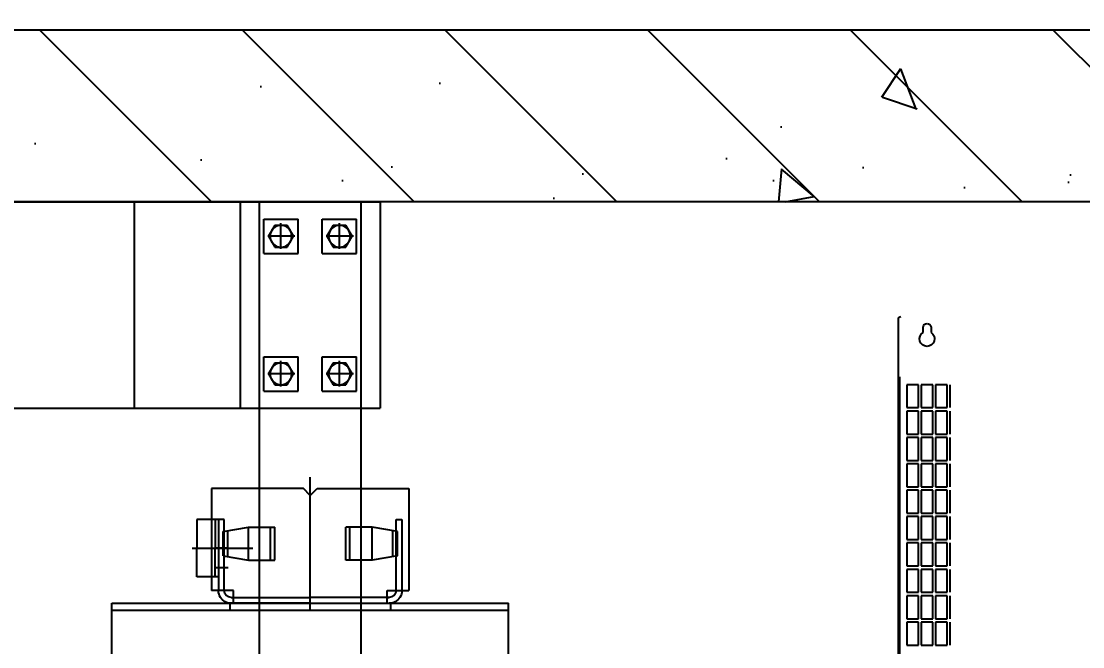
# Model space of a CAD drawing. Extents: x -678900 to 2378000, y 0 to 1840591.
# Drawn here: x -122573 to -121647, y 695483 to 696028 of the extents above; entities that cross this region are included whole.
import ezdxf

# ---------------------------------------------------------------- set-up
doc = ezdxf.new("R2010")
doc.units = 0
doc.header["$LTSCALE"] = 1000
doc.header["$MEASUREMENT"] = 0
doc.header["$PDMODE"] = 1
doc.linetypes.add('DASH', pattern=[0.35, 0.25, -0.1])
doc.layers.get('0').update_dxf_attribs({"linetype": 'CONTINUOUS'})
doc.layers.get('DEFPOINTS').update_dxf_attribs({"color": 8, "linetype": 'CONTINUOUS'})
for name, color, linetype in [('AD-DIMS-INSD', 73, 'CONTINUOUS'), ('AE-ELEV-4', 251, 'CONTINUOUS'), ('AE-HDWR-COVR', 8, 'CONTINUOUS'), ('AE-STRU-HACH', 40, 'CONTINUOUS'), ('AE-WALL', 255, 'CONTINUOUS'), ('C-XREF-INT', 7, 'CONTINUOUS')]:
    doc.layers.add(name, color=color, linetype=linetype)
doc.styles.add('TH-STYLE3', font='TSSDENG', dxfattribs={"width": 0.7, "bigfont": 'TSSDCHN'})
doc.dimstyles.new('TH-DIM50', dxfattribs={"dimscale": 50, "dimtxt": 2.5, "dimasz": 1, "dimexe": 1, "dimexo": 1, "dimgap": 1.5, "dimtad": 1, "dimdec": 0, "dimdsep": 46, "dimtxsty": 'TH-STYLE3', "dimblk1": 'ARCHTICK', "dimblk2": 'ARCHTICK', "dimsah": 1, "dimcen": -1, "dimclrd": 256, "dimclre": 256, "dimclrt": 256, "dimazin": 0, "dimtfac": 1, "dimtdec": 0, "dimtix": 1, "dimtmove": 2, "dimatfit": 0, "dimldrblk": 'ARCHTICK', "dimfxl": 0, "dimtolj": 1, "dimtzin": 0, "dimlwd": -1, "dimlwe": -1, "dimarcsym": 0})

# ---------------------------------------------------------------- blocks, each defined once
blk = doc.blocks.new('DXMX_View_SectionJoint_DEFAULT_191026113000218197')
at = {"layer": 'AE-STRU-HACH'}
h = blk.add_hatch(dxfattribs=at)
h.set_pattern_fill('钢筋混凝土', color=40, scale=50, style=0)
h.set_pattern_definition([(315, (0, 0), (88.38835, 88.38835), []), (320, (0, 0), (-31.376, -358.63), [37.5, -412.5]), (265, (0, 0), (376.096, 69.3757), [30, -330]), (10.4514, (-2.6, -29.9), (344.72, -289.2547), [31.87, -350.571]), (316.1842, (100, -2e-14), (-82.7595, -533.6205), [56.25, -618.75]), (6.6356, (93.1, -44.47), (487.059, -467.331), [47.805, -525.856]), (261.1842, (100, -2e-14), (487.059, -467.331), [45, -495]), (291, (75, -50), (-201.3094, -298.4535), [37.5, -412.5]), (236, (75, -50), (362.575, -121.6577), [30, -330]), (341.4514, (58.22, -74.87), (161.265, -420.1113), [31.87, -350.571]), (307.5, (0, 0), (166.4469, -6.0799), [0, -326, 0, -335, 0, -331.25]), (277.5, (0, 0), (197.2059, -131.5348), [0, -191, 0, -318.5, 0, -126.25]), (237.5, (2e-14, 111.5), (-11.2774, -266.9112), [0, -125, 0, -390, 0, -517.5]), (227.5, (3e-14, 161.5), (50.0525, -291.593), [0, -162.5, 0, -259, 0, -367.5])])
h.paths.add_polyline_path([(-7900, 20044.975163), (-8900, 20044.975163), (-8900, 19764.975163), (-9100, 19764.975163), (-9100, 20044.975163), (-10300, 20044.975163), (-10300, 21164.975163), (-10100, 21164.975163), (-10100, 20164.975163), (-7900, 20164.975163), (-7900, 21164.975163), (-7700, 21164.975163), (-7700, 19914.975163), (-6800, 19914.975163), (-6800, 19814.975163), (-7700, 19814.975163), (-7700, 19414.975163), (-7900, 19414.975163)], flags=0)
h.paths.add_polyline_path([(-11400, 19964.975163), (-11200, 19964.975163), (-11200, 19464.975163), (-11400, 19464.975163)], flags=0)
h.paths.add_polyline_path([(-11400, 18464.975163), (-11200, 18464.975163), (-11200, 18364.975163), (-11400, 18364.975163)], flags=0)
h.paths.add_polyline_path([(-7900, 17114.975163), (-10100, 17114.975163), (-10100, 16864.975163), (-10300, 16864.975163), (-10300, 17264.975163), (-7700, 17264.975163), (-7700, 16864.975163), (-7900, 16864.975163)], flags=0)
h.paths.add_polyline_path([(-11400, 16265.025163), (-11200, 16265.025163), (-11200, 15664.975163), (-10100, 15664.975163), (-10100, 15264.975163), (-10300, 15264.975163), (-10300, 15544.975163), (-11200, 15544.975163), (-11200, 15064.975163), (-11400, 15064.975163)], flags=0)
h.paths.add_polyline_path([(-7850, 15064.975163), (-7815.33, 14987.925163), (-7805, 14964.975163), (-7815.57, 14987.695163), (-7851.53, 15064.975163), (-7805, 14964.975163), (-7900, 14964.975163), (-7900, 16264.975163), (-7700, 16264.975163), (-7700, 15664.975163), (-6700, 15664.975163), (-6700, 15544.975163), (-7700, 15544.975163), (-7700, 14964.975163), (-7805, 14964.975163)], flags=0)
at = {"layer": 'AE-STRU-HACH', "color": 7, "ltscale": 0.3, "flags": 128}
blk.add_lwpolyline([(-7900, 17114.975163), (-10100, 17114.975163), (-10100, 16864.975163), (-10300, 16864.975163), (-10300, 17264.975163), (-7700, 17264.975163), (-7700, 16864.975163), (-7900, 16864.975163), (-7900, 17114.975163)], close=True, dxfattribs=at)
at = {"layer": 'AE-WALL', "ltscale": 0.3, "flags": 128}
blk.add_lwpolyline([(-7900, 17114.975163), (-10100, 17114.975163), (-10100, 16864.975163), (-10300, 16864.975163), (-10300, 17264.975163), (-7700, 17264.975163), (-7700, 16864.975163), (-7900, 16864.975163), (-7900, 17114.975163)], dxfattribs=at)
blk = doc.blocks.new('_ArchTick')
at = {"color": 0, "linetype": 'ByBlock', "const_width": 0.4}
blk.add_lwpolyline([(-0.5, -0.5), (0.5, 0.5)], dxfattribs=at)
blk = doc.blocks.new('*D487')
at = {"layer": 'AD-DIMS-INSD'}
for p, q in [((4143.99, 15390.05), (4143.99, 15440.05)), ((4637.68, 15390.05), (4093.99, 15390.05)), ((4143.99, 15190), (4143.99, 15390.05)), ((4637.68, 15190), (4093.99, 15190)), ((4143.99, 15190), (4143.99, 15140))]:
    blk.add_line(p, q, dxfattribs=at)
at = {"layer": 'DEFPOINTS', "color": 0}
for p in [(4143.99, 15390.05), (4687.68, 15390.05), (4687.68, 15190)]:
    blk.add_point(p, dxfattribs=at)
at = {"layer": 'AD-DIMS-INSD', "xscale": 50, "yscale": 50, "zscale": 50}
for p, rotation in [((4143.99, 15390.05), 270), ((4143.99, 15190), 90)]:
    blk.add_blockref('_ArchTick', p, dxfattribs=dict(at, rotation=rotation))
at = {"layer": 'AD-DIMS-INSD', "insert": (4006.49, 15290.03), "char_height": 125, "attachment_point": 5, "rotation": 90, "style": 'TH-STYLE3'}
blk.add_mtext('\\A1;200', dxfattribs=at)
blk = doc.blocks.new('*D488')
at = {"layer": 'AD-DIMS-INSD'}
for p, q in [((4637.68, 15190), (4093.99, 15190)), ((4143.99, 11710), (4143.99, 15190)), ((4637.68, 11710), (4093.99, 11710))]:
    blk.add_line(p, q, dxfattribs=at)
at = {"layer": 'DEFPOINTS', "color": 0}
for p in [(4143.99, 15190), (4687.68, 15190), (4687.68, 11710)]:
    blk.add_point(p, dxfattribs=at)
at = {"layer": 'AD-DIMS-INSD', "xscale": 50, "yscale": 50, "zscale": 50}
for p, rotation in [((4143.99, 15190), 90), ((4143.99, 11710), 270)]:
    blk.add_blockref('_ArchTick', p, dxfattribs=dict(at, rotation=rotation))
at = {"layer": 'AD-DIMS-INSD', "insert": (4006.49, 13537.17), "char_height": 125, "attachment_point": 5, "rotation": 90, "style": 'TH-STYLE3'}
blk.add_mtext('\\A1;4350', dxfattribs=at)
blk = doc.blocks.new('冲顶')
at = {"layer": 'AE-ELEV-4'}
for p, q in [((1333788.42, 858599.89), (1333788.42, 858419.89)), ((1334184.42, 858599.89), (1333788.42, 858599.89)), ((1333804.92, 858599.89), (1333893.92, 858599.89)), ((1333804.92, 856099.89), (1333804.92, 858599.89)), ((1333893.92, 858599.89), (1333893.92, 856099.89)), ((1333910.3, 858419.89), (1333910.3, 858599.89)), ((1334002.69, 858419.89), (1334002.69, 858599.89)), ((1333838.92, 858584.89), (1333808.92, 858584.89)), ((1333808.92, 858554.89), (1333808.92, 858584.89)), ((1333838.92, 858554.89), (1333838.92, 858584.89)), ((1333889.92, 858584.89), (1333859.92, 858584.89)), ((1333859.92, 858554.89), (1333859.92, 858584.89)), ((1333889.92, 858554.89), (1333889.92, 858584.89)), ((1333812.96, 858569.89), (1333818.44, 858579.39)), ((1333818.44, 858579.39), (1333829.41, 858579.39)), ((1333823.92, 858558.98), (1333823.92, 858581.39)), ((1333829.41, 858579.39), (1333834.89, 858569.89)), ((1333863.96, 858569.89), (1333869.44, 858579.39)), ((1333869.44, 858579.39), (1333880.41, 858579.39)), ((1333874.92, 858558.98), (1333874.92, 858581.39)), ((1333880.41, 858579.39), (1333885.89, 858569.89)), ((1333811.81, 858569.89), (1333835.42, 858569.89)), ((1333818.44, 858560.39), (1333812.96, 858569.89)), ((1333834.89, 858569.89), (1333829.41, 858560.39)), ((1333862.81, 858569.89), (1333886.42, 858569.89)), ((1333869.44, 858560.39), (1333863.96, 858569.89)), ((1333885.89, 858569.89), (1333880.41, 858560.39)), ((1333838.92, 858554.89), (1333808.92, 858554.89)), ((1333829.41, 858560.39), (1333818.44, 858560.39)), ((1333889.92, 858554.89), (1333859.92, 858554.89)), ((1333880.41, 858560.39), (1333869.44, 858560.39)), ((1333838.92, 858464.89), (1333808.92, 858464.89)), ((1333808.92, 858434.89), (1333808.92, 858464.89)), ((1333838.92, 858434.89), (1333838.92, 858464.89)), ((1333889.92, 858464.89), (1333859.92, 858464.89)), ((1333859.92, 858434.89), (1333859.92, 858464.89)), ((1333889.92, 858434.89), (1333889.92, 858464.89)), ((1333812.96, 858449.89), (1333818.44, 858459.39)), ((1333818.44, 858459.39), (1333829.41, 858459.39)), ((1333823.92, 858438.98), (1333823.92, 858461.39)), ((1333829.41, 858459.39), (1333834.89, 858449.89)), ((1333863.96, 858449.89), (1333869.44, 858459.39)), ((1333869.44, 858459.39), (1333880.41, 858459.39)), ((1333874.92, 858438.98), (1333874.92, 858461.39)), ((1333880.41, 858459.39), (1333885.89, 858449.89)), ((1333811.81, 858449.89), (1333835.42, 858449.89)), ((1333818.44, 858440.39), (1333812.96, 858449.89)), ((1333834.89, 858449.89), (1333829.41, 858440.39)), ((1333862.81, 858449.89), (1333886.42, 858449.89)), ((1333869.44, 858440.39), (1333863.96, 858449.89)), ((1333885.89, 858449.89), (1333880.41, 858440.39)), ((1333838.92, 858434.89), (1333808.92, 858434.89)), ((1333829.41, 858440.39), (1333818.44, 858440.39)), ((1333889.92, 858434.89), (1333859.92, 858434.89)), ((1333880.41, 858440.39), (1333869.44, 858440.39)), ((1334184.42, 858419.89), (1333788.42, 858419.89))]:
    blk.add_line(p, q, dxfattribs=at)
at = {"layer": 'AE-ELEV-4', "linetype": 'Continuous'}
for p, q in [((1333307.92, 858490.39), (1333307.92, 858485.87)), ((1333314.92, 858485.87), (1333314.92, 858490.39)), ((1333336.42, 857951.89), (1333336.42, 858497.89)), ((1333335.42, 858447.46), (1333335.42, 857999.46)), ((1333291.42, 858440.46), (1333291.42, 858420.46)), ((1333293.92, 858440.46), (1333303.92, 858440.46)), ((1333293.92, 858420.46), (1333293.92, 858440.46)), ((1333303.92, 858440.46), (1333303.92, 858420.46)), ((1333306.42, 858440.46), (1333316.42, 858440.46)), ((1333306.42, 858420.46), (1333306.42, 858440.46)), ((1333316.42, 858440.46), (1333316.42, 858420.46)), ((1333318.92, 858440.46), (1333328.92, 858440.46)), ((1333318.92, 858420.46), (1333318.92, 858440.46)), ((1333328.92, 858440.46), (1333328.92, 858420.46)), ((1333291.42, 858417.46), (1333291.42, 858397.46)), ((1333303.92, 858420.46), (1333293.92, 858420.46)), ((1333293.92, 858417.46), (1333303.92, 858417.46)), ((1333293.92, 858397.46), (1333293.92, 858417.46)), ((1333303.92, 858417.46), (1333303.92, 858397.46)), ((1333316.42, 858420.46), (1333306.42, 858420.46)), ((1333306.42, 858417.46), (1333316.42, 858417.46)), ((1333306.42, 858397.46), (1333306.42, 858417.46)), ((1333316.42, 858417.46), (1333316.42, 858397.46)), ((1333328.92, 858420.46), (1333318.92, 858420.46)), ((1333318.92, 858417.46), (1333328.92, 858417.46)), ((1333318.92, 858397.46), (1333318.92, 858417.46)), ((1333328.92, 858417.46), (1333328.92, 858397.46)), ((1333303.92, 858397.46), (1333293.92, 858397.46)), ((1333316.42, 858397.46), (1333306.42, 858397.46)), ((1333328.92, 858397.46), (1333318.92, 858397.46)), ((1333291.42, 858394.46), (1333291.42, 858374.46)), ((1333293.92, 858394.46), (1333303.92, 858394.46)), ((1333293.92, 858374.46), (1333293.92, 858394.46)), ((1333303.92, 858394.46), (1333303.92, 858374.46)), ((1333306.42, 858394.46), (1333316.42, 858394.46)), ((1333306.42, 858374.46), (1333306.42, 858394.46)), ((1333316.42, 858394.46), (1333316.42, 858374.46)), ((1333318.92, 858394.46), (1333328.92, 858394.46)), ((1333318.92, 858374.46), (1333318.92, 858394.46)), ((1333328.92, 858394.46), (1333328.92, 858374.46)), ((1333291.42, 858371.46), (1333291.42, 858351.46)), ((1333303.92, 858374.46), (1333293.92, 858374.46)), ((1333293.92, 858371.46), (1333303.92, 858371.46)), ((1333293.92, 858351.46), (1333293.92, 858371.46)), ((1333303.92, 858371.46), (1333303.92, 858351.46)), ((1333316.42, 858374.46), (1333306.42, 858374.46)), ((1333306.42, 858371.46), (1333316.42, 858371.46)), ((1333306.42, 858351.46), (1333306.42, 858371.46)), ((1333316.42, 858371.46), (1333316.42, 858351.46)), ((1333328.92, 858374.46), (1333318.92, 858374.46)), ((1333318.92, 858371.46), (1333328.92, 858371.46)), ((1333318.92, 858351.46), (1333318.92, 858371.46)), ((1333328.92, 858371.46), (1333328.92, 858351.46)), ((1333303.92, 858351.46), (1333293.92, 858351.46)), ((1333316.42, 858351.46), (1333306.42, 858351.46)), ((1333328.92, 858351.46), (1333318.92, 858351.46)), ((1333291.42, 858348.46), (1333291.42, 858328.46)), ((1333293.92, 858348.46), (1333303.92, 858348.46)), ((1333293.92, 858328.46), (1333293.92, 858348.46)), ((1333303.92, 858348.46), (1333303.92, 858328.46)), ((1333306.42, 858348.46), (1333316.42, 858348.46)), ((1333306.42, 858328.46), (1333306.42, 858348.46)), ((1333316.42, 858348.46), (1333316.42, 858328.46)), ((1333318.92, 858348.46), (1333328.92, 858348.46)), ((1333318.92, 858328.46), (1333318.92, 858348.46)), ((1333328.92, 858348.46), (1333328.92, 858328.46)), ((1333291.42, 858325.46), (1333291.42, 858305.46)), ((1333303.92, 858328.46), (1333293.92, 858328.46)), ((1333293.92, 858325.46), (1333303.92, 858325.46)), ((1333293.92, 858305.46), (1333293.92, 858325.46)), ((1333303.92, 858325.46), (1333303.92, 858305.46)), ((1333316.42, 858328.46), (1333306.42, 858328.46)), ((1333306.42, 858325.46), (1333316.42, 858325.46)), ((1333306.42, 858305.46), (1333306.42, 858325.46)), ((1333316.42, 858325.46), (1333316.42, 858305.46)), ((1333328.92, 858328.46), (1333318.92, 858328.46)), ((1333318.92, 858325.46), (1333328.92, 858325.46)), ((1333318.92, 858305.46), (1333318.92, 858325.46)), ((1333328.92, 858325.46), (1333328.92, 858305.46)), ((1333303.92, 858305.46), (1333293.92, 858305.46)), ((1333316.42, 858305.46), (1333306.42, 858305.46)), ((1333328.92, 858305.46), (1333318.92, 858305.46)), ((1333291.42, 858302.46), (1333291.42, 858282.46)), ((1333293.92, 858302.46), (1333303.92, 858302.46)), ((1333293.92, 858282.46), (1333293.92, 858302.46)), ((1333303.92, 858302.46), (1333303.92, 858282.46)), ((1333306.42, 858302.46), (1333316.42, 858302.46)), ((1333306.42, 858282.46), (1333306.42, 858302.46)), ((1333316.42, 858302.46), (1333316.42, 858282.46)), ((1333318.92, 858302.46), (1333328.92, 858302.46)), ((1333318.92, 858282.46), (1333318.92, 858302.46)), ((1333328.92, 858302.46), (1333328.92, 858282.46)), ((1333291.42, 858279.46), (1333291.42, 858259.46)), ((1333303.92, 858282.46), (1333293.92, 858282.46)), ((1333293.92, 858279.46), (1333303.92, 858279.46)), ((1333293.92, 858259.46), (1333293.92, 858279.46)), ((1333303.92, 858279.46), (1333303.92, 858259.46)), ((1333316.42, 858282.46), (1333306.42, 858282.46)), ((1333306.42, 858279.46), (1333316.42, 858279.46)), ((1333306.42, 858259.46), (1333306.42, 858279.46)), ((1333316.42, 858279.46), (1333316.42, 858259.46)), ((1333328.92, 858282.46), (1333318.92, 858282.46)), ((1333318.92, 858279.46), (1333328.92, 858279.46)), ((1333318.92, 858259.46), (1333318.92, 858279.46)), ((1333328.92, 858279.46), (1333328.92, 858259.46)), ((1333303.92, 858259.46), (1333293.92, 858259.46)), ((1333316.42, 858259.46), (1333306.42, 858259.46)), ((1333328.92, 858259.46), (1333318.92, 858259.46)), ((1333291.42, 858256.46), (1333291.42, 858236.46)), ((1333293.92, 858256.46), (1333303.92, 858256.46)), ((1333293.92, 858236.46), (1333293.92, 858256.46)), ((1333303.92, 858256.46), (1333303.92, 858236.46)), ((1333306.42, 858256.46), (1333316.42, 858256.46)), ((1333306.42, 858236.46), (1333306.42, 858256.46)), ((1333316.42, 858256.46), (1333316.42, 858236.46)), ((1333318.92, 858256.46), (1333328.92, 858256.46)), ((1333318.92, 858236.46), (1333318.92, 858256.46)), ((1333328.92, 858256.46), (1333328.92, 858236.46)), ((1333291.42, 858233.46), (1333291.42, 858213.46)), ((1333303.92, 858236.46), (1333293.92, 858236.46)), ((1333293.92, 858233.46), (1333303.92, 858233.46)), ((1333293.92, 858213.46), (1333293.92, 858233.46)), ((1333303.92, 858233.46), (1333303.92, 858213.46)), ((1333316.42, 858236.46), (1333306.42, 858236.46)), ((1333306.42, 858233.46), (1333316.42, 858233.46)), ((1333306.42, 858213.46), (1333306.42, 858233.46)), ((1333316.42, 858233.46), (1333316.42, 858213.46)), ((1333328.92, 858236.46), (1333318.92, 858236.46)), ((1333318.92, 858233.46), (1333328.92, 858233.46)), ((1333318.92, 858213.46), (1333318.92, 858233.46)), ((1333328.92, 858233.46), (1333328.92, 858213.46)), ((1333303.92, 858213.46), (1333293.92, 858213.46)), ((1333316.42, 858213.46), (1333306.42, 858213.46)), ((1333328.92, 858213.46), (1333318.92, 858213.46))]:
    blk.add_line(p, q, dxfattribs=at)
at = {"layer": 'AE-ELEV-4', "ltscale": 0.25}
for p, q in [((1333849.42, 858244.41), (1333849.42, 858359.89)), ((1333843.42, 858349.89), (1333763.43, 858349.89)), ((1333763.43, 858349.89), (1333763.43, 858260.89)), ((1333849.42, 858343.89), (1333843.42, 858349.89)), ((1333849.42, 858343.89), (1333855.42, 858349.89)), ((1333855.42, 858349.89), (1333935.43, 858349.89)), ((1333935.43, 858349.89), (1333935.43, 858260.89)), ((1333774.43, 858322.89), (1333769.43, 858322.89)), ((1333769.43, 858322.89), (1333769.43, 858260.89)), ((1333773.42, 858312.39), (1333795.5, 858316.39)), ((1333774.43, 858260.89), (1333774.43, 858322.89)), ((1333795.5, 858287.39), (1333795.5, 858316.39)), ((1333795.5, 858316.39), (1333818.42, 858316.39)), ((1333814.89, 858287.39), (1333814.89, 858316.39)), ((1333818.42, 858287.39), (1333818.42, 858316.39)), ((1333880.42, 858287.39), (1333880.42, 858316.39)), ((1333903.34, 858316.39), (1333880.42, 858316.39)), ((1333883.95, 858287.39), (1333883.95, 858316.39)), ((1333925.42, 858312.39), (1333903.34, 858316.39)), ((1333903.34, 858287.39), (1333903.34, 858316.39)), ((1333924.43, 858322.89), (1333929.43, 858322.89)), ((1333924.43, 858260.89), (1333924.43, 858322.89)), ((1333929.43, 858322.89), (1333935.43, 858322.89)), ((1333929.43, 858322.89), (1333929.43, 858297.89)), ((1333929.43, 858322.89), (1333929.43, 858260.89)), ((1333932.43, 858322.89), (1333932.43, 858297.89)), ((1333935.43, 858322.89), (1333948.43, 858322.89)), ((1333948.43, 858322.89), (1333948.43, 858297.89)), ((1333773.42, 858291.39), (1333773.42, 858312.39)), ((1333777.42, 858290.4), (1333777.42, 858313.38)), ((1333921.42, 858290.4), (1333921.42, 858313.38)), ((1333925.42, 858291.39), (1333925.42, 858312.39)), ((1333943.93, 858297.89), (1333899.43, 858297.89)), ((1333952.37, 858297.89), (1333918.9, 858297.89)), ((1333920.84, 858297.89), (1333932.63, 858297.89)), ((1333924.43, 858303.89), (1333924.43, 858303.89)), ((1333932.43, 858272.89), (1333932.43, 858297.89)), ((1333948.43, 858272.89), (1333948.43, 858297.89)), ((1333773.42, 858291.39), (1333795.5, 858287.39)), ((1333795.5, 858287.39), (1333818.42, 858287.39)), ((1333903.34, 858287.39), (1333880.42, 858287.39)), ((1333925.42, 858291.39), (1333903.34, 858287.39)), ((1333924.43, 858291.89), (1333924.43, 858291.89)), ((1333920.84, 858280.89), (1333932.63, 858280.89)), ((1333929.43, 858272.89), (1333935.43, 858272.89)), ((1333935.43, 858272.89), (1333948.43, 858272.89)), ((1333782.42, 858260.89), (1333763.43, 858260.89)), ((1333782.42, 858249.89), (1333782.42, 858260.89)), ((1333916.43, 858249.89), (1333916.43, 858260.89)), ((1333916.43, 858260.89), (1333935.43, 858260.89)), ((1333676.42, 858099.89), (1333676.42, 858249.89)), ((1334022.42, 858249.89), (1333676.42, 858249.89)), ((1333779.42, 858249.89), (1333779.42, 858243.89)), ((1333780.42, 858254.89), (1333849.42, 858254.89)), ((1333782.42, 858254.89), (1333780.43, 858254.89)), ((1333849.42, 858249.89), (1333780.43, 858249.89)), ((1333782.42, 858249.89), (1333782.42, 858254.89)), ((1333916.43, 858254.89), (1333849.42, 858254.89)), ((1333849.42, 858249.89), (1333918.43, 858249.89)), ((1333918.43, 858254.89), (1333916.43, 858254.89)), ((1333919.42, 858249.89), (1333919.42, 858243.89)), ((1334022.42, 858099.89), (1334022.42, 858249.89)), ((1334022.42, 858243.89), (1333676.46, 858243.89)), ((1333676.42, 858237.89), (1333676.42, 858237.89)), ((1333676.42, 858237.89), (1333676.42, 858237.89)), ((1334022.42, 858237.89), (1334022.42, 858237.89)), ((1334022.42, 858237.89), (1334022.42, 858237.89)), ((1334022.42, 858236.89), (1334022.42, 858236.89)), ((1334022.42, 858236.89), (1334022.42, 858236.89))]:
    blk.add_line(p, q, dxfattribs=at)
at = {"layer": 'AE-ELEV-4'}
for centre in [(1333823.92, 858569.89), (1333874.92, 858569.89), (1333823.92, 858449.89), (1333874.92, 858449.89)]:
    blk.add_circle(centre, 9.5, dxfattribs=at)
at = {"layer": 'AE-ELEV-4', "linetype": 'Continuous'}
for centre, radius, start, end in [((1333334.42, 858497.89), 2, 0, 90), ((1333311.42, 858490.39), 3.5, 90, 180), ((1333311.42, 858490.39), 3.5, 0, 90), ((1333311.42, 858480.39), 6.5, 122.57897, 270), ((1333311.42, 858480.39), 6.5, 270, 57.42103)]:
    blk.add_arc(centre, radius, start, end, dxfattribs=at)
at = {"layer": 'AE-ELEV-4', "ltscale": 0.25}
for centre, radius, start, end in [((1333780.43, 858260.89), 11, 180, 213.05573), ((1333780.43, 858260.89), 6, 180, 270), ((1333918.43, 858260.89), 6, 270, 0), ((1333918.43, 858260.89), 11, 326.94427, 0), ((1333780.43, 858260.89), 11, 213.05573, 270), ((1333918.43, 858260.89), 11, 270, 326.94427)]:
    blk.add_arc(centre, radius, start, end, dxfattribs=at)
blk = doc.blocks.new('电梯标高')
at = {"layer": 'AE-HDWR-COVR', "linetype": 'DASH', "xscale": -1}
blk.add_blockref('冲顶', (1338393.44, -843409.89), dxfattribs=at)
at = {"layer": 'AD-DIMS-INSD'}
dim = blk.add_aligned_dim(p1=(4687.68, 15190), p2=(4687.68, 15390.05), distance=543.68, dimstyle='TH-DIM50', dxfattribs=at)
dim.commit()
dim.dimension.update_dxf_attribs({"geometry": '*D487', "text_midpoint": (4006.49, 15290.03)})
dim = blk.add_linear_dim(base=(4143.99, 15190), p1=(4687.68, 11710), p2=(4687.68, 15190), angle=90, text='4350', dimstyle='TH-DIM50', dxfattribs=at)
dim.commit()
dim.dimension.update_dxf_attribs({"geometry": '*D488', "text_midpoint": (4006.49, 13537.17), "dimtype": 129})

msp = doc.modelspace()

# ---------------------------------------------------------------- block references
msp.add_blockref('DXMX_View_SectionJoint_DEFAULT_191026113000218197', (-113326.06, 678755.81))

# ---------------------------------------------------------------- next in the draw order: block references
at = {"layer": 'C-XREF-INT'}
msp.add_blockref('电梯标高', (-126864.57, 680680.78), dxfattribs=at)

doc.saveas('drawing.dxf')
